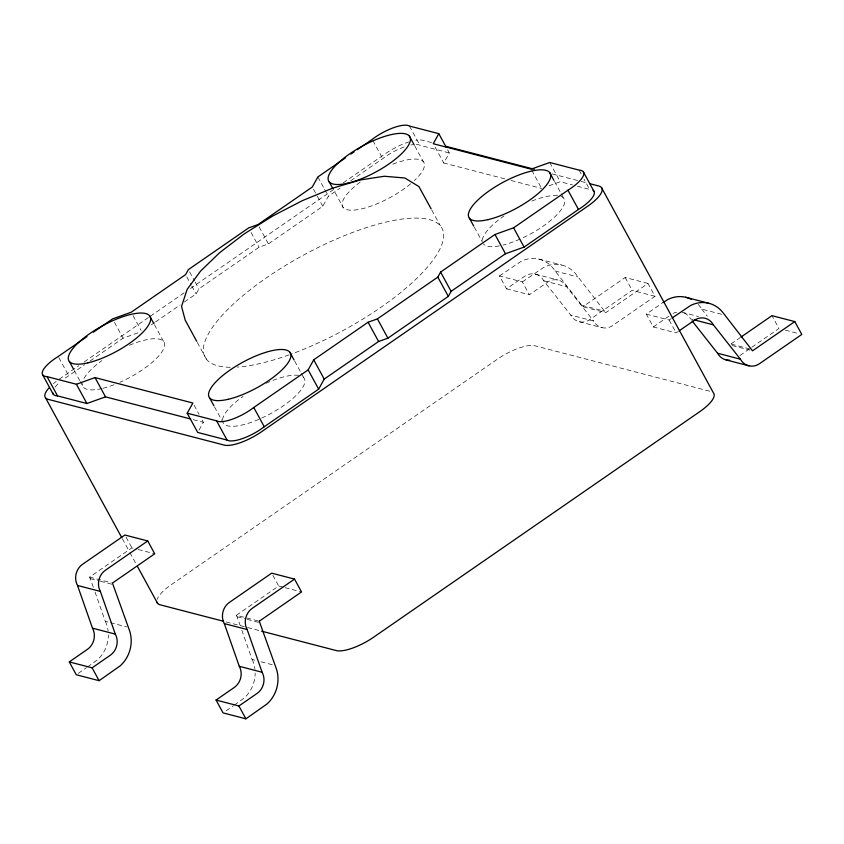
<?xml version="1.0" encoding="UTF-8"?>
<svg xmlns="http://www.w3.org/2000/svg" width="844" height="844" viewBox="0 0 844 844"><rect width="100%" height="100%" fill="white"/><g stroke="black" fill="none" stroke-linecap="round" stroke-linejoin="round"><path stroke-width="0.63" stroke-dasharray="4.22 3.17" d="M184.351 302.015L196.082 293.902L198.857 288.88L259.108 247.218L268.413 243.884L322.798 206.284L328.358 196.23L340.079 188.117M504.765 178.833L443.754 162.987L449.314 152.933L446.845 148.396M198.962 430.187L203.393 422.295L201.547 418.898M93.336 587.171L89.622 577.096L131.896 547.861L136.971 549.18M236.415 615.276L278.699 586.01L283.774 587.329M59.228 379.22L78.745 365.726M84.157 361.981L149.198 317.006M150.285 316.257L184.973 292.267M190.396 288.521L333.486 189.583L343.192 207.529M343.234 182.832L385.518 153.597A30.827 9.727 -28.6 0 1 408.696 142.003M65.273 378.017A27.061 8.545 -28.6 0 1 68.712 375.77L84.706 364.713M90.034 361.021L123.087 338.17L140.463 331.945M350.745 180.743L382.733 158.619A27.251 8.598 -28.6 0 1 404.128 146.94M151.298 324.866L154.494 322.661M155.56 321.923L180.088 304.958M499.511 275.967L520.906 261.44A30.859 27.757 -75.4 0 1 553.801 269.173L582.887 306.731L605.728 312.67L647.992 283.447L654.997 296.286L612.702 325.531A15.414 13.863 -75.4 0 1 593.617 321.047L570.776 315.118L543.736 280.767A15.414 13.863 -75.4 0 0 524.641 276.283L506.516 288.817L499.511 275.967L522.352 281.907L529.357 294.746L547.482 282.212A15.414 13.863 -75.4 0 1 566.567 286.696L593.617 321.047M522.352 281.907L543.736 267.379A30.859 27.757 -75.4 0 1 576.642 275.112L605.728 312.67M647.992 283.447L625.161 277.507L582.856 306.731M78.334 673.322L86.563 667.636M87.586 666.918L97.45 659.839A30.859 27.757 -75.4 0 0 108.359 634.899M654.997 296.286L632.167 290.357L589.861 319.602A15.414 13.863 -75.4 0 1 570.776 315.118M678.291 331.418L676.16 332.895L653.319 326.955L646.314 314.116L661.749 303.439M653.319 326.955L671.444 314.422M646.314 314.116L669.155 320.045L671.212 318.621M731.136 343.888L739.734 337.938M226.16 710.754L233.366 705.774M234.389 705.067L244.254 697.977A30.859 27.757 -75.4 0 0 255.162 673.037M739.924 355.493L750.77 347.992M751.856 347.243L778.959 328.495L771.965 315.656M549.064 185.743L560.226 181.755L572.464 184.931M431.601 142.583L422.728 140.273A30.827 9.727 -28.6 0 0 415.902 140.252M552.008 173.864L579.881 181.112M581.157 181.439L587.487 183.085M416.324 144.44A27.251 8.598 -28.6 0 1 419.953 145.305L449.314 152.933M577.359 186.197L589.587 189.383L584.027 179.181M511.116 180.489L541.626 188.412M538.841 259.108L561.682 265.037M785.31 330.141L799.257 333.77M554.941 270.977L577.781 276.906M698.188 304.452A30.859 27.757 -75.4 0 1 700.604 307.322L701.744 309.115L722.042 314.39M535.244 274.131L558.074 280.06M682.047 312.28L698.537 316.563M543.736 280.767L566.567 286.696M693.072 319.57L690.529 318.905A15.414 13.863 -75.4 0 0 683.777 312.818M581.991 305.328L604.831 311.257M731.337 344.13L749.092 348.741M732.191 345.534L749.989 350.154M506.516 288.817L529.357 294.746M579.269 321.743L602.11 327.683M709.656 391.205L534.769 345.755A30.827 9.727 -28.6 0 0 497.549 359.08L171.258 584.702A30.827 9.727 -28.6 0 0 157.195 599.293M193.223 419.647L203.393 422.295M138.237 549.507L154.726 553.801M285.04 587.656L301.53 591.939M89.622 577.096L111.186 582.74M257.99 620.889L236.425 615.244L240.139 625.32M90.34 578.636L99.223 580.946M100.489 581.273L113.18 584.565M237.143 616.774L246.026 619.085M247.292 619.412L259.973 622.714M226.044 621.933L246.321 627.197M247.587 627.525L260.258 630.827M95.045 592.055L105.3 621.342L109.108 622.334M110.374 622.661L126.874 626.944M241.848 630.204L252.103 659.481L255.911 660.472M260.986 661.791L273.678 665.093M701.744 309.115L707.314 316.194M669.155 320.045L676.16 332.895M579.089 170.119L581.558 174.645M625.161 277.507L632.167 290.357M549.729 162.491L560.226 181.755M554.497 181.428L560.595 192.601M561.197 193.719L563.634 198.182M531.741 170.277L541.004 187.284M435.103 147.12L443.754 162.987M474.339 227.226L482.251 241.743M409.445 126.041L419.953 145.305M414.837 146.096L423.361 161.732M431.769 210.04L440.42 225.897M372.848 140.494L382.733 158.619M317.85 176.966L324.033 188.296M324.645 189.425L328.358 196.23M313.525 189.278L316.616 194.953M317.238 196.082L322.798 206.284M259.15 226.888L268.413 243.884M251.079 232.48L259.108 247.218M294.683 361.095L300.77 372.257M301.382 373.375L303.819 377.848M189.594 271.873L194.531 280.947M195.154 282.075L198.857 288.88M186.809 276.906L191.134 284.839M191.757 285.968L196.082 293.902M197.327 342.474L206.59 359.481M214.513 406.892L223.649 423.646A46.251 14.601 -28.6 0 0 275.861 410.627A46.251 14.601 -28.6 0 0 302.226 376.551M154.41 324.645L163.536 341.398M194.131 405.299L199.068 414.362M133.046 315.645L141.085 330.373M272.865 575.302L278.699 586.01M114.446 322.303L123.087 338.17M74.24 370.442L79.716 380.496M80.328 381.615L83.366 387.196M58.827 357.634L68.712 375.77M126.062 537.164L131.896 547.861M122.338 538.715L129.269 551.417M129.892 552.567L136.19 564.109M252.103 659.481L253.01 661.443A30.859 27.757 -75.4 0 1 254.909 669.06M105.3 621.342L106.207 623.294A30.859 27.757 -75.4 0 1 108.116 630.911M673.079 313.44A15.414 13.863 -75.4 0 1 676.603 312.206M410.87 144.999A27.251 8.598 -28.6 0 1 412.864 144.651M55.071 387.153A27.061 8.545 -28.6 0 1 59.333 382.67M230.243 367.288A134.882 42.58 -28.6 0 1 281.01 268.244A134.882 42.58 -28.6 0 1 443.575 233.503A134.882 42.58 -28.6 0 1 290.252 354.469M289.102 354.881A134.882 42.58 -28.6 0 1 237.28 367.087M561.007 196.399A46.251 14.601 -28.6 0 1 522.373 238.019M519.999 239.105A46.251 14.601 -28.6 0 1 503.087 245.055M499.384 245.868A46.251 14.601 -28.6 0 1 483.464 243.979M482.367 240.245A46.251 14.601 -28.6 0 1 503.973 215.99M531.868 201.062A46.251 14.601 -28.6 0 1 558.739 195.776M392.766 164.158A46.251 14.601 -28.6 0 1 414.362 180.563M410.69 183.792A46.251 14.601 -28.6 0 1 349.88 210.145A46.251 14.601 -28.6 0 1 362.667 180.268M222.552 419.911A46.251 14.601 -28.6 0 1 243.125 396.385M266.092 383.26A46.251 14.601 -28.6 0 1 299.989 375.675M129.396 345.249A46.251 14.601 -28.6 0 1 164.38 346.673A46.251 14.601 -28.6 0 1 119.901 382.311M113.961 384.769A46.251 14.601 -28.6 0 1 103 388.272M101.85 388.546A46.251 14.601 -28.6 0 1 82.269 383.461M83.978 378.428A46.251 14.601 -28.6 0 1 101.818 360.673M53.415 383.661A30.827 9.727 -28.6 0 1 56.189 381.435"/><path stroke-width="1.27" d="M86.995 336.598L58.204 356.506A27.061 8.545 -28.6 0 0 47.042 376.624L76.403 384.252L95.013 377.595L192.896 403.031L187.189 413.18L216.549 420.808A27.251 8.598 -28.6 0 0 253.77 407.483L308.144 369.883L313.704 359.829L368.089 322.229L377.395 318.895L437.814 277.117L440.6 272.084L494.974 234.484L513.585 227.827L567.97 190.216A27.251 8.598 -28.6 0 0 579.089 170.119L549.729 162.491L531.119 169.148L433.246 143.723L438.806 133.668L409.445 126.041A27.251 8.598 -28.6 0 0 372.236 139.365L357.307 149.683M187.189 413.18L197.696 432.444L227.057 440.072A27.251 8.598 -28.6 0 0 264.267 426.748L318.652 389.147L324.212 379.093L378.597 341.493L387.892 338.159L448.322 296.381L451.097 291.349L505.482 253.749L524.092 247.092L578.467 209.481A27.251 8.598 -28.6 0 0 593.058 190.364M259.256 621.216L301.53 591.939L294.535 579.1L271.694 573.16L229.399 602.416A15.414 13.863 -75.4 0 0 224.314 623.611L239.285 666.317A15.414 13.863 -75.4 0 1 234.199 687.512L216.075 700.056L223.069 712.895L245.91 718.824L267.084 703.917A30.859 27.757 -75.4 0 0 275.851 667.372L259.266 621.173M93.399 332.177L112.59 318.905L131.2 312.238L185.575 274.638L188.36 269.616L248.611 227.954L257.905 224.62L312.291 187.02L317.85 176.966L345.576 157.796M350.904 154.104L354.1 151.899M147.732 540.951L105.437 570.196A15.414 13.863 -75.4 0 0 100.352 591.401L115.311 634.108A15.414 13.863 -75.4 0 1 110.226 655.303L92.101 667.836L69.271 661.907L87.396 649.374A15.414 13.863 -75.4 0 0 92.481 628.168L77.511 585.462A15.414 13.863 -75.4 0 1 82.596 564.267L124.891 535.022L147.732 540.951L154.726 553.801L112.452 583.067L129.048 629.234A30.859 27.757 -75.4 0 1 120.291 665.768L99.107 680.686L76.266 674.746L69.271 661.907M662.783 302.732L667.709 299.588A30.859 27.757 -75.4 0 1 691.32 299.335M294.535 579.1L252.24 608.345A15.414 13.863 -75.4 0 0 247.155 629.54L262.115 672.246A15.414 13.863 -75.4 0 1 257.03 693.451L238.905 705.985L216.075 700.056M672.246 317.914L690.54 305.528A30.859 27.757 -75.4 0 1 723.445 313.251L752.521 350.819L794.795 321.585L801.8 334.435L759.505 363.68A15.414 13.863 -75.4 0 1 740.42 359.196L717.579 353.256L692.122 320.931M679.357 330.679L694.285 320.361A15.414 13.863 -75.4 0 1 713.37 324.845L740.42 359.196M740.81 337.199L771.965 315.656L794.795 321.585M52.708 392.629A27.061 8.545 -28.6 0 0 57.55 395.889L86.911 403.516L105.511 396.859L190.681 418.993M360.072 179.983L332.452 188.233L302.395 200.64L272.517 216.117L244.19 233.915L219.662 252.662L200.555 271.103L187.157 289.355L181.544 306.425L185.184 320.076L196.705 341.345M360.694 179.877L384.326 176.259L404.856 178L418.898 186.566L431.147 208.901M445.548 146.202L534.263 169.254M590.019 183.749L598.892 186.049A30.827 9.727 -28.6 0 1 587.772 206.158L261.492 431.78A30.827 9.727 -28.6 0 1 224.272 445.104L48.108 399.328A30.827 9.727 -28.6 0 1 48.899 388.029M685.644 297.257L708.485 303.186M694.338 319.897L713.37 324.845M726.072 359.892L748.913 365.821M223.512 621.268L160.138 604.81A30.827 9.727 -28.6 0 1 156.984 602.236M261.534 631.154L336.302 650.576A30.827 9.727 -28.6 0 0 373.523 637.262L699.803 411.629A30.827 9.727 -28.6 0 0 713.475 392.977L601.445 187.495M77.511 585.462L100.352 591.401M224.314 623.611L247.155 629.54M92.481 628.168L115.311 634.108M239.285 666.317L262.115 672.246M583.489 172.102L593.986 191.366M567.97 190.216L578.467 209.481M549.634 172.492L553.896 180.31M513.585 227.827L524.092 247.092M494.974 234.484L505.482 253.749M438.806 133.668L446.223 147.267M469.464 218.29L473.727 226.108M409.351 136.053L414.225 144.978M440.6 272.084L451.097 291.349M437.814 277.117L448.322 296.381M329.181 181.85L332.842 188.55M377.395 318.895L387.892 338.159M368.089 322.229L378.597 341.493M313.704 359.829L324.212 379.093M308.144 369.883L318.652 389.147M289.808 352.159L294.071 359.977M253.77 407.483L264.267 426.748M209.639 397.957L213.901 405.774M216.549 420.808L227.057 440.072M149.536 315.709L153.798 323.526M95.013 377.595L105.511 396.859M69.366 361.506L73.628 369.324M76.403 384.252L86.911 403.516M238.905 705.985L245.91 718.824M47.042 376.624L57.55 395.889M42.569 374.683L53.077 393.948M45.555 397.883L121.715 537.554M137.445 566.419L157.585 603.354M92.101 667.836L99.107 680.686M729.691 360.198A15.414 13.863 -75.4 0 1 717.579 353.256M347.665 183.201A46.251 14.601 -28.6 0 0 410.458 139.777A46.251 14.601 -28.6 0 0 349.701 153.861A46.251 14.601 -28.6 0 0 347.665 183.201M487.937 219.651A46.251 14.601 -28.6 0 0 550.731 176.227A46.251 14.601 -28.6 0 0 489.974 190.311A46.251 14.601 -28.6 0 0 487.937 219.651M228.123 399.317A46.251 14.601 -28.6 0 0 290.916 355.894A46.251 14.601 -28.6 0 0 230.159 369.978A46.251 14.601 -28.6 0 0 228.123 399.317M87.839 362.867A46.251 14.601 -28.6 0 0 150.633 319.443A46.251 14.601 -28.6 0 0 89.875 333.528A46.251 14.601 -28.6 0 0 87.839 362.867"/></g></svg>
